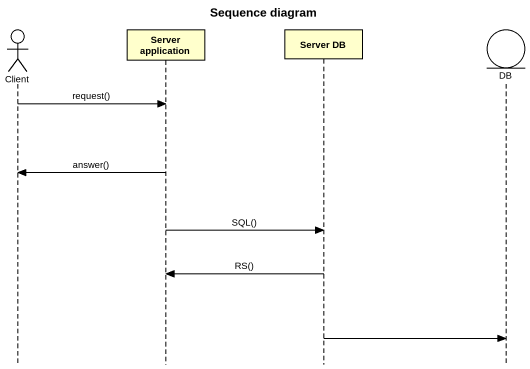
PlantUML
@startuml
title Sequence diagram
hide footbox
actor Client
participant "Server application" as Server_application
participant "Server DB" as Server_DB
entity DB

Client -> Server_application : request()
Server_application -> Client : answer()
Server_application -> Server_DB : SQL()
Server_DB -> Server_application : RS()
Server_DB -> DB
@enduml
